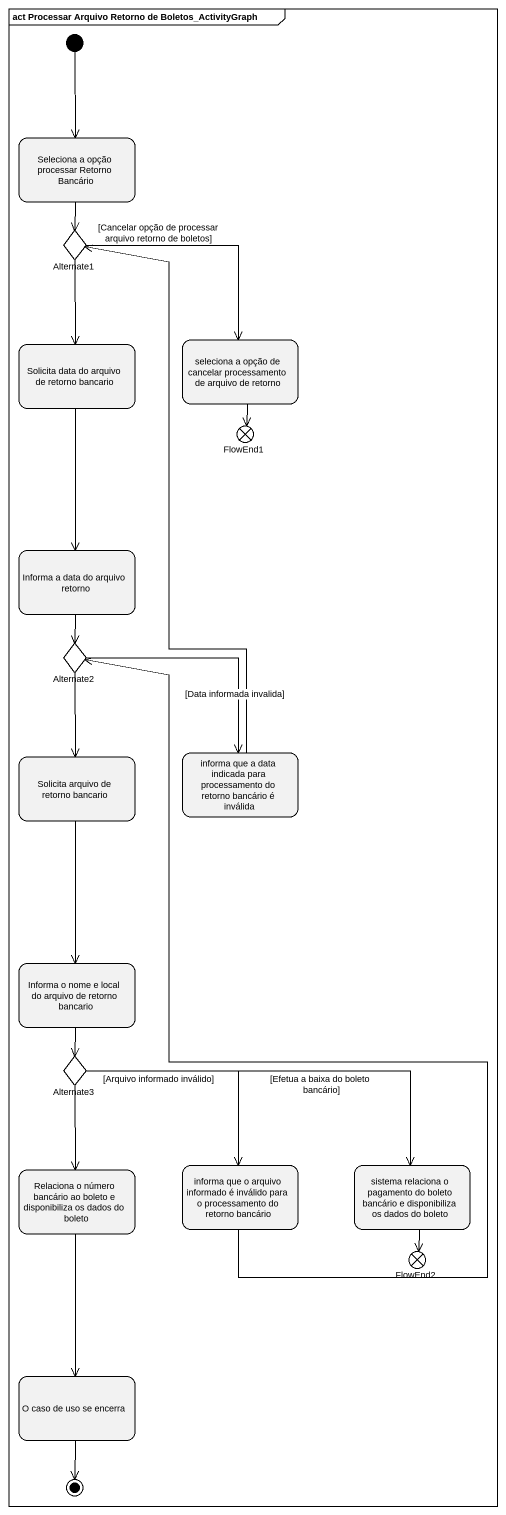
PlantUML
@startuml
mainframe act Processar Arquivo Retorno de Boletos_ActivityGraph
hide empty description
state "Seleciona a opção processar Retorno Bancário" as Seleciona_a_opção_processar
state Alternate1 <<choice>>
state "Solicita data do arquivo de retorno bancario" as Solicita_data_do_arquivo_de
state "seleciona a opção de cancelar processamento de arquivo de retorno" as seleciona_a_opção_de
state FlowEnd1 <<end>>
state "Informa a data do arquivo retorno" as Informa_a_data_do_arquivo
state Alternate2 <<choice>>
state "Solicita arquivo de retorno bancario" as Solicita_arquivo_de_retorno
state "informa que a data indicada para processamento do retorno bancário é inválida" as informa_que_a_data_indicada
state "Informa o nome e local do arquivo de retorno bancario" as Informa_o_nome_e_local_do
state Alternate3 <<choice>>
state "informa que o arquivo informado é inválido para o processamento do retorno bancário" as informa_que_o_arquivo
state "sistema relaciona o pagamento do boleto bancário e disponibiliza os dados do boleto" as sistema_relaciona_o
state "Relaciona o número bancário ao boleto e disponibiliza os dados do boleto" as Relaciona_o_número_bancário
state FlowEnd2 <<end>>
state "O caso de uso se encerra" as O_caso_de_uso_se_encerra
[*] --> Seleciona_a_opção_processar
Seleciona_a_opção_processar --> Alternate1
Alternate1 --> Solicita_data_do_arquivo_de
Alternate1 --> seleciona_a_opção_de : [Cancelar opção de processar arquivo retorno de boletos]
Solicita_data_do_arquivo_de --> Informa_a_data_do_arquivo
seleciona_a_opção_de --> FlowEnd1
Informa_a_data_do_arquivo --> Alternate2
Alternate2 --> Solicita_arquivo_de_retorno
Alternate2 --> informa_que_a_data_indicada : [Data informada invalida]
Solicita_arquivo_de_retorno --> Informa_o_nome_e_local_do
informa_que_a_data_indicada -up-> Alternate1
Informa_o_nome_e_local_do --> Alternate3
Alternate3 --> informa_que_o_arquivo : [Arquivo informado inválido]
Alternate3 -right-> sistema_relaciona_o : [Efetua a baixa do boleto bancário]
Alternate3 --> Relaciona_o_número_bancário
informa_que_o_arquivo -up-> Alternate2
sistema_relaciona_o --> FlowEnd2
Relaciona_o_número_bancário --> O_caso_de_uso_se_encerra
O_caso_de_uso_se_encerra --> [*]
@enduml
